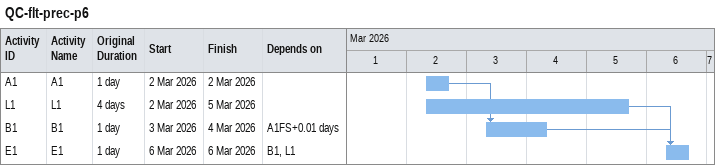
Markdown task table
QC-flt-prec-p6

| ID | Task | Original duration | Start | Finish | Predecessors |
|---|---|---|---|---|---|
| A1 | A1 | 1d | 2026-03-02 | 2026-03-02 |  |
| L1 | L1 | 4d | 2026-03-02 | 2026-03-05 |  |
| B1 | B1 | 1d | 2026-03-03 | 2026-03-04 | A1FS+0.01d |
| E1 | E1 | 1d | 2026-03-06 | 2026-03-06 | B1, L1 |
